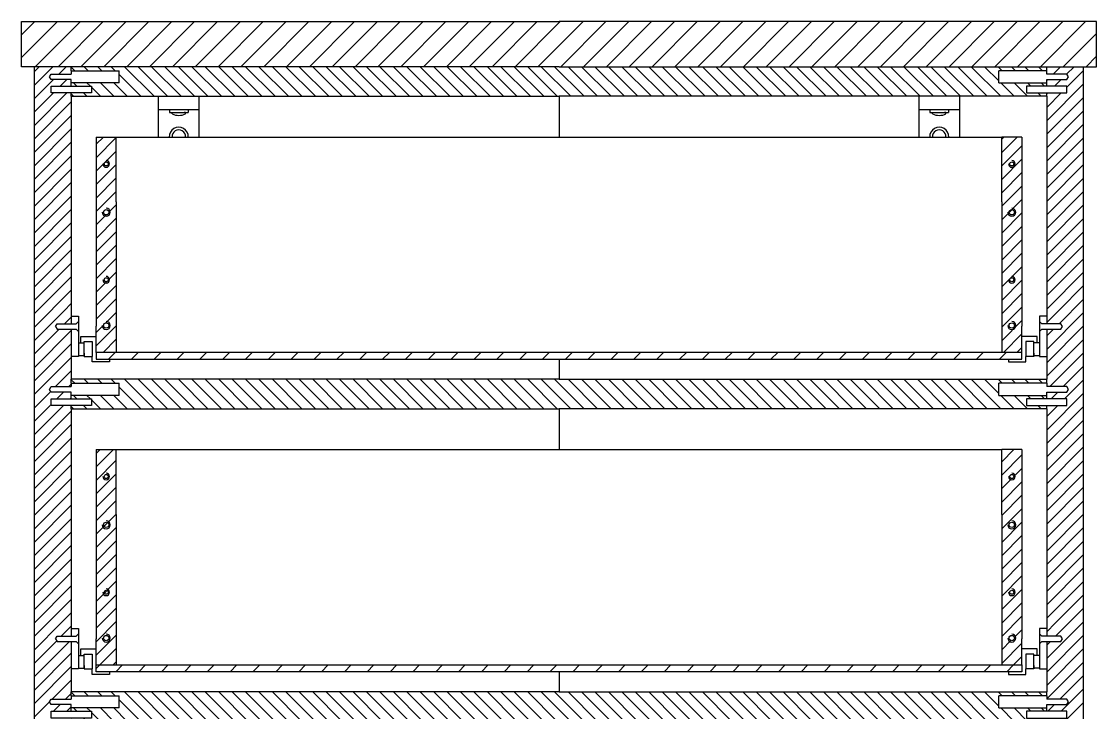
# Model space of a CAD drawing. Header units: millimetres. Extents: x -1233 to 3094, y -223 to 1764.
# Drawn here: x 1487.6 to 1567.6, y 1286.1 to 1337.5 of the extents above; entities that cross this region are included whole.
import ezdxf

# ---------------------------------------------------------------- set-up
doc = ezdxf.new("R2010")
doc.units = ezdxf.units.MM
doc.layers.get('0').update_dxf_attribs({"color": 8})
doc.layers.add('Campiture', color=1, linetype='Continuous')
doc.layers.add('Incastri', color=4, linetype='Continuous')
pattern_1 = [(45, (1054.9177, 1174.1814), (-0.85, 0.85), [])]

# ---------------------------------------------------------------- blocks, each defined once
blk = doc.blocks.new('retino 1')
at = {"color": 175, "linetype": 'Continuous'}
for p, q in [((318.125, 159.668), (317.856, 159.937)), ((319.125, 159.668), (318.825, 159.968)), ((320.125, 159.668), (319.825, 159.968)), ((321.125, 159.668), (320.825, 159.968)), ((323.025, 157.768), (321.415, 159.378)), ((324.025, 157.768), (321.825, 159.968)), ((325.025, 157.768), (322.825, 159.968)), ((326.025, 157.768), (323.825, 159.968)), ((327.025, 157.768), (324.825, 159.968)), ((328.025, 157.768), (325.825, 159.968)), ((329.025, 157.768), (326.825, 159.968)), ((330.025, 157.768), (327.825, 159.968)), ((331.025, 157.768), (328.825, 159.968)), ((332.025, 157.768), (329.825, 159.968)), ((333.025, 157.768), (330.825, 159.968)), ((334.025, 157.768), (331.825, 159.968)), ((335.025, 157.768), (332.825, 159.968)), ((336.025, 157.768), (333.825, 159.968)), ((337.025, 157.768), (334.825, 159.968)), ((338.025, 157.768), (335.825, 159.968)), ((339.025, 157.768), (336.825, 159.968)), ((340.025, 157.768), (337.825, 159.968)), ((341.025, 157.768), (338.825, 159.968)), ((342.025, 157.768), (339.825, 159.968)), ((343.025, 157.768), (340.825, 159.968)), ((344.025, 157.768), (341.825, 159.968)), ((345.025, 157.768), (342.825, 159.968)), ((346.025, 157.768), (343.825, 159.968)), ((347.025, 157.768), (344.825, 159.968)), ((348.025, 157.768), (345.825, 159.968)), ((349.025, 157.768), (346.825, 159.968)), ((350.025, 157.768), (347.825, 159.968)), ((351.025, 157.768), (348.825, 159.968)), ((352.025, 157.768), (349.825, 159.968)), ((353.025, 157.768), (350.825, 159.968)), ((354.025, 157.768), (351.825, 159.968)), ((355.025, 157.768), (352.825, 159.968)), ((356.025, 157.768), (353.825, 159.968)), ((357.025, 157.768), (354.825, 159.968)), ((358.025, 157.768), (355.825, 159.968)), ((359.025, 157.768), (356.825, 159.968)), ((360.025, 157.768), (357.825, 159.968)), ((361.025, 157.768), (358.825, 159.968)), ((362.025, 157.768), (359.825, 159.968)), ((363.025, 157.768), (360.825, 159.968)), ((364.025, 157.768), (361.825, 159.968)), ((365.025, 157.768), (362.825, 159.968)), ((366.025, 157.768), (363.825, 159.968)), ((367.025, 157.768), (364.825, 159.968)), ((368.025, 157.768), (365.825, 159.968)), ((369.025, 157.768), (366.825, 159.968)), ((370.025, 157.768), (367.825, 159.968)), ((371.025, 157.768), (368.825, 159.968)), ((372.025, 157.768), (369.825, 159.968)), ((373.025, 157.768), (370.825, 159.968)), ((374.025, 157.768), (371.825, 159.968)), ((375.025, 157.768), (372.825, 159.968)), ((376.025, 157.768), (373.825, 159.968)), ((377.025, 157.768), (374.825, 159.968)), ((378.025, 157.768), (375.825, 159.968)), ((379.025, 157.768), (376.825, 159.968)), ((380.025, 157.768), (377.825, 159.968)), ((381.025, 157.768), (378.825, 159.968)), ((382.025, 157.768), (379.825, 159.968)), ((383.025, 157.768), (380.825, 159.968)), ((384.025, 157.768), (381.825, 159.968)), ((385.025, 157.768), (382.825, 159.968)), ((386.025, 157.768), (383.825, 159.968)), ((387.025, 157.768), (384.825, 159.968)), ((386.888, 158.905), (385.825, 159.968)), ((387.125, 159.668), (386.825, 159.968)), ((388.125, 159.668), (387.825, 159.968)), ((389.125, 159.668), (388.825, 159.968)), ((390.125, 159.668), (389.825, 159.968)), ((318.275, 158.518), (318.025, 158.768)), ((319.275, 158.518), (319.025, 158.768)), ((320.025, 157.768), (319.356, 158.437)), ((321.025, 157.768), (320.025, 158.768)), ((322.025, 157.768), (321.025, 158.768)), ((388.025, 157.768), (387.025, 158.768)), ((389.025, 157.768), (388.025, 158.768)), ((389.275, 158.518), (389.025, 158.768)), ((390.275, 158.518), (390.025, 158.768)), ((318.025, 157.768), (317.856, 157.937)), ((319.025, 157.768), (318.775, 158.018)), ((390.025, 157.768), (389.775, 158.018))]:
    blk.add_line(p, q, dxfattribs=at)

msp = doc.modelspace()

# ---------------------------------------------------------------- hatches: boundary and pattern name
at = {"layer": 'Campiture'}
h = msp.add_hatch(dxfattribs=at)
h.set_pattern_fill('JIS_WOOD', color=256, scale=1.7)
h.set_pattern_definition([(45, (1054.9177, 1174.1814), (-0.85, 0.85), [])])
h.paths.add_polyline_path([(1487.559, 1337.509), (1487.559, 1334.149), (1527.559, 1334.149), (1567.559, 1334.149), (1567.559, 1337.509), (1527.559, 1337.509)])
h = msp.add_hatch(dxfattribs=at)
h.set_pattern_fill('JIS_WOOD', color=256)
h.set_pattern_definition([(45, (1054.9177, 1174.1814), (-0.5, 0.5), [])])
h.paths.add_polyline_path([(1562.005, 1328.917), (1560.653, 1328.917), (1560.505, 1328.768), (1560.505, 1324.099), (1560.505, 1318.768), (1562.005, 1320.268)])
h.paths.add_polyline_path([(1561.105, 1326.917, -1), (1561.405, 1326.917, -1)], flags=16)
h = msp.add_hatch(dxfattribs=at)
h.set_pattern_fill('JIS_WOOD', color=256, scale=1.7)
h.set_pattern_definition(pattern_1)
h.paths.add_polyline_path([(1562.005, 1312.899), (1561.005, 1312.899), (1560.505, 1312.899), (1494.613, 1312.899), (1494.113, 1312.899), (1493.113, 1312.899), (1493.113, 1312.599), (1493.113, 1312.399), (1562.005, 1312.399)])
h = msp.add_hatch(dxfattribs=at)
h.set_pattern_fill('JIS_WOOD', color=256, scale=1.7)
h.set_pattern_definition(pattern_1)
h.paths.add_polyline_path([(1562.005, 1289.649), (1561.005, 1289.649), (1560.505, 1289.649), (1494.613, 1289.649), (1494.113, 1289.649), (1493.113, 1289.649), (1493.113, 1289.149), (1562.005, 1289.149), (1562.005, 1289.349)])

# ---------------------------------------------------------------- linework, layer by layer
for p, q in [((1487.559, 1337.509), (1527.559, 1337.509)), ((1487.559, 1334.149), (1487.559, 1337.509)), ((1567.559, 1337.509), (1527.559, 1337.509)), ((1567.559, 1334.149), (1567.559, 1337.509)), ((1527.559, 1334.149), (1487.559, 1334.149)), ((1488.519, 1241.149), (1488.519, 1334.149)), ((1491.263, 1333.849), (1491.263, 1334.149)), ((1491.263, 1333.849), (1491.263, 1333.599)), ((1527.559, 1334.149), (1567.559, 1334.149)), ((1563.855, 1333.849), (1563.855, 1334.149)), ((1563.855, 1333.599), (1563.855, 1333.849)), ((1566.599, 1241.149), (1566.599, 1334.149)), ((1491.263, 1332.949), (1491.263, 1333.199)), ((1491.263, 1332.699), (1491.263, 1332.949)), ((1563.855, 1332.949), (1563.855, 1333.199)), ((1563.855, 1332.699), (1563.855, 1332.949)), ((1491.263, 1331.949), (1491.263, 1332.199)), ((1491.263, 1331.949), (1491.263, 1332.199)), ((1563.855, 1331.949), (1563.855, 1332.199)), ((1563.855, 1331.949), (1563.855, 1332.199)), ((1491.263, 1331.949), (1527.559, 1331.949)), ((1491.263, 1331.949), (1491.263, 1315.599)), ((1497.763, 1328.917), (1497.763, 1331.949)), ((1500.763, 1331.949), (1500.763, 1328.917)), ((1500.763, 1331.949), (1500.763, 1330.949)), ((1563.855, 1331.949), (1527.559, 1331.949)), ((1527.559, 1331.949), (1527.559, 1328.917)), ((1554.355, 1328.917), (1554.355, 1331.949)), ((1557.355, 1331.949), (1557.355, 1328.917)), ((1557.355, 1331.949), (1557.355, 1330.949)), ((1563.855, 1331.949), (1563.855, 1315.599)), ((1500.763, 1330.949), (1497.763, 1330.949)), ((1500.763, 1330.949), (1500.763, 1330.749)), ((1500.763, 1330.749), (1500.763, 1330.649)), ((1557.355, 1330.949), (1554.355, 1330.949)), ((1557.355, 1330.949), (1557.355, 1330.749)), ((1557.355, 1330.749), (1557.355, 1330.649)), ((1493.113, 1328.917), (1494.613, 1328.917)), ((1493.113, 1328.917), (1493.113, 1314.849)), ((1494.613, 1324.099), (1494.613, 1328.917)), ((1494.613, 1328.917), (1560.505, 1328.917)), ((1562.005, 1328.917), (1560.505, 1328.917)), ((1560.505, 1324.099), (1560.505, 1328.917)), ((1562.005, 1328.917), (1562.005, 1314.849)), ((1494.613, 1324.099), (1494.613, 1313.299)), ((1560.505, 1324.099), (1560.505, 1313.299)), ((1491.263, 1315.599), (1491.263, 1315.033)), ((1491.263, 1315.599), (1491.813, 1315.599)), ((1491.813, 1315.599), (1491.813, 1312.599)), ((1563.305, 1315.599), (1563.305, 1312.599)), ((1563.855, 1315.599), (1563.305, 1315.599)), ((1563.855, 1315.599), (1563.855, 1315.033)), ((1491.263, 1314.633), (1491.263, 1310.899)), ((1493.113, 1312.899), (1493.113, 1314.849)), ((1562.005, 1312.899), (1562.005, 1314.849)), ((1563.855, 1314.633), (1563.855, 1310.899)), ((1491.963, 1313.598), (1491.963, 1314.086)), ((1491.963, 1314.086), (1493.113, 1314.086)), ((1492.213, 1313.699), (1492.813, 1313.7)), ((1492.213, 1312.849), (1492.213, 1313.699)), ((1492.213, 1312.599), (1492.213, 1313.699)), ((1492.813, 1313.7), (1492.813, 1312.599)), ((1563.155, 1314.086), (1562.005, 1314.086)), ((1562.305, 1313.7), (1562.305, 1312.599)), ((1562.905, 1313.699), (1562.305, 1313.7)), ((1562.905, 1312.849), (1562.905, 1313.699)), ((1562.905, 1312.599), (1562.905, 1313.699)), ((1563.155, 1313.598), (1563.155, 1314.086)), ((1491.813, 1313.599), (1492.213, 1313.597)), ((1492.213, 1312.849), (1492.213, 1312.599)), ((1494.613, 1313.299), (1494.613, 1313.099)), ((1494.613, 1313.099), (1494.613, 1312.899)), ((1560.505, 1313.299), (1560.505, 1313.099)), ((1560.505, 1313.099), (1560.505, 1312.899)), ((1563.305, 1313.599), (1562.905, 1313.597)), ((1562.905, 1312.849), (1562.905, 1312.599)), ((1491.813, 1312.599), (1491.263, 1312.599)), ((1492.213, 1312.649), (1491.813, 1312.649)), ((1492.213, 1312.599), (1492.213, 1312.649)), ((1492.213, 1312.599), (1492.813, 1312.599)), ((1492.813, 1312.199), (1492.813, 1312.599)), ((1494.113, 1312.199), (1492.813, 1312.199)), ((1494.113, 1312.399), (1494.113, 1312.199)), ((1527.559, 1312.399), (1527.559, 1310.899)), ((1561.005, 1312.399), (1561.005, 1312.199)), ((1561.005, 1312.199), (1562.305, 1312.199)), ((1562.305, 1312.199), (1562.305, 1312.599)), ((1562.905, 1312.599), (1562.305, 1312.599)), ((1563.305, 1312.649), (1562.905, 1312.649)), ((1563.305, 1312.599), (1563.855, 1312.599)), ((1527.559, 1310.899), (1491.263, 1310.899)), ((1491.263, 1310.599), (1491.263, 1310.899)), ((1491.263, 1310.599), (1491.263, 1310.349)), ((1527.559, 1310.899), (1563.855, 1310.899)), ((1563.855, 1310.599), (1563.855, 1310.899)), ((1563.855, 1310.599), (1563.855, 1310.349)), ((1491.263, 1309.699), (1491.263, 1309.949)), ((1491.263, 1309.449), (1491.263, 1309.699)), ((1563.855, 1309.699), (1563.855, 1309.949)), ((1563.855, 1309.449), (1563.855, 1309.699)), ((1491.263, 1308.699), (1491.263, 1308.949)), ((1491.263, 1308.699), (1491.263, 1308.949)), ((1563.855, 1308.699), (1563.855, 1308.949)), ((1563.855, 1308.699), (1563.855, 1308.949)), ((1491.263, 1308.699), (1527.559, 1308.699)), ((1491.263, 1308.699), (1491.263, 1292.349)), ((1563.855, 1308.699), (1527.559, 1308.699)), ((1527.559, 1308.699), (1527.559, 1305.667)), ((1563.855, 1308.699), (1563.855, 1292.349)), ((1493.113, 1305.667), (1494.613, 1305.667)), ((1493.113, 1305.667), (1493.113, 1291.599)), ((1494.613, 1300.849), (1494.613, 1305.667)), ((1494.613, 1305.667), (1560.505, 1305.667)), ((1562.005, 1305.667), (1560.505, 1305.667)), ((1560.505, 1300.849), (1560.505, 1305.667)), ((1562.005, 1305.667), (1562.005, 1291.599)), ((1494.613, 1300.849), (1494.613, 1290.049)), ((1560.505, 1300.849), (1560.505, 1290.049)), ((1491.263, 1292.349), (1491.263, 1291.783)), ((1491.263, 1292.349), (1491.813, 1292.349)), ((1491.813, 1292.349), (1491.813, 1289.349)), ((1563.305, 1292.349), (1563.305, 1289.349)), ((1563.855, 1292.349), (1563.305, 1292.349)), ((1563.855, 1292.349), (1563.855, 1291.783)), ((1491.263, 1291.383), (1491.263, 1287.649)), ((1493.113, 1289.649), (1493.113, 1291.599)), ((1562.005, 1289.649), (1562.005, 1291.599)), ((1563.855, 1291.383), (1563.855, 1287.649)), ((1491.963, 1290.348), (1491.963, 1290.836)), ((1491.963, 1290.836), (1493.113, 1290.836)), ((1492.213, 1290.449), (1492.813, 1290.45)), ((1492.213, 1289.599), (1492.213, 1290.449)), ((1492.213, 1289.349), (1492.213, 1290.449)), ((1492.813, 1290.45), (1492.813, 1289.349)), ((1563.155, 1290.836), (1562.005, 1290.836)), ((1562.305, 1290.45), (1562.305, 1289.349)), ((1562.905, 1290.449), (1562.305, 1290.45)), ((1562.905, 1289.599), (1562.905, 1290.449)), ((1562.905, 1289.349), (1562.905, 1290.449)), ((1563.155, 1290.348), (1563.155, 1290.836)), ((1491.813, 1290.349), (1492.213, 1290.347)), ((1494.613, 1290.049), (1494.613, 1289.849)), ((1494.613, 1289.849), (1494.613, 1289.649)), ((1560.505, 1290.049), (1560.505, 1289.849)), ((1560.505, 1289.849), (1560.505, 1289.649)), ((1563.305, 1290.349), (1562.905, 1290.347)), ((1491.813, 1289.349), (1491.263, 1289.349)), ((1491.813, 1289.349), (1491.813, 1289.399)), ((1491.813, 1289.399), (1492.213, 1289.399)), ((1492.213, 1289.599), (1492.213, 1289.349)), ((1492.213, 1289.349), (1492.813, 1289.349)), ((1492.813, 1288.949), (1492.813, 1289.349)), ((1494.113, 1288.949), (1492.813, 1288.949)), ((1494.113, 1289.149), (1494.113, 1288.949)), ((1527.559, 1289.149), (1527.559, 1287.649)), ((1561.005, 1289.149), (1561.005, 1288.949)), ((1561.005, 1288.949), (1562.305, 1288.949)), ((1562.305, 1288.949), (1562.305, 1289.349)), ((1562.905, 1289.349), (1562.305, 1289.349)), ((1562.905, 1289.599), (1562.905, 1289.349)), ((1563.305, 1289.399), (1562.905, 1289.399)), ((1563.305, 1289.349), (1563.855, 1289.349)), ((1527.559, 1287.649), (1491.263, 1287.649)), ((1491.263, 1287.349), (1491.263, 1287.649)), ((1491.263, 1287.349), (1491.263, 1287.099)), ((1527.559, 1287.649), (1563.855, 1287.649)), ((1563.855, 1287.349), (1563.855, 1287.649)), ((1563.855, 1287.349), (1563.855, 1287.099)), ((1491.263, 1286.449), (1491.263, 1286.699)), ((1491.263, 1286.199), (1491.263, 1286.449)), ((1563.855, 1286.449), (1563.855, 1286.699)), ((1563.855, 1286.199), (1563.855, 1286.449))]:
    msp.add_line(p, q)
at = {"color": 175, "linetype": 'Continuous'}
for p, q in [((1488.519, 1333.782), (1488.885, 1334.149)), ((1563.855, 1334.118), (1563.885, 1334.149)), ((1563.855, 1333.118), (1563.935, 1333.199)), ((1563.855, 1332.118), (1563.935, 1332.199)), ((1560.505, 1328.768), (1560.653, 1328.917)), ((1491.085, 1310.349), (1491.263, 1310.526)), ((1491.185, 1309.449), (1491.263, 1309.526)), ((1493.113, 1305.376), (1493.403, 1305.667)), ((1563.855, 1291.118), (1564.112, 1291.376)), ((1490.935, 1286.199), (1491.263, 1286.526))]:
    msp.add_line(p, q, dxfattribs=at)
for points in [[(1560.505, 1312.899), (1494.613, 1312.899), (1494.113, 1312.899), (1493.113, 1312.899), (1493.113, 1312.599), (1493.113, 1312.399), (1562.005, 1312.399), (1562.005, 1312.899), (1561.005, 1312.899)], [(1494.613, 1289.649), (1560.505, 1289.649), (1561.005, 1289.649), (1562.005, 1289.649), (1562.005, 1289.349), (1562.005, 1289.149), (1493.113, 1289.149), (1493.113, 1289.649), (1494.113, 1289.649)]]:
    msp.add_lwpolyline(points, close=True)
at = {"layer": 'Campiture', "linetype": 'Continuous'}
for p, q in [((1488.519, 1332.782), (1489.885, 1334.149)), ((1490.335, 1333.599), (1490.885, 1334.149)), ((1564.335, 1333.599), (1564.885, 1334.149)), ((1565.335, 1333.599), (1565.885, 1334.149)), ((1565.355, 1332.618), (1566.599, 1333.862)), ((1488.519, 1331.782), (1489.935, 1333.199)), ((1490.435, 1332.699), (1490.935, 1333.199)), ((1563.855, 1330.118), (1566.599, 1332.862)), ((1564.435, 1332.699), (1564.935, 1333.199)), ((1488.519, 1330.782), (1489.935, 1332.199)), ((1488.519, 1329.782), (1490.935, 1332.199)), ((1563.855, 1331.118), (1564.935, 1332.199)), ((1488.519, 1328.782), (1491.263, 1331.526)), ((1563.855, 1329.118), (1566.599, 1331.862)), ((1488.519, 1327.782), (1491.263, 1330.526)), ((1563.855, 1328.118), (1566.599, 1330.862)), ((1563.855, 1327.118), (1566.599, 1329.862)), ((1488.519, 1326.782), (1491.263, 1329.526)), ((1493.113, 1328.376), (1493.653, 1328.917)), ((1493.113, 1327.376), (1494.613, 1328.876)), ((1563.855, 1326.118), (1566.599, 1328.862)), ((1488.519, 1325.782), (1491.263, 1328.526)), ((1488.519, 1324.782), (1491.263, 1327.526)), ((1493.853, 1327.117), (1494.613, 1327.876)), ((1563.855, 1325.118), (1566.599, 1327.862)), ((1488.519, 1323.782), (1491.263, 1326.526)), ((1493.113, 1326.376), (1493.742, 1327.005)), ((1493.113, 1325.376), (1494.613, 1326.876)), ((1493.774, 1327.038), (1493.853, 1327.117)), ((1563.855, 1324.118), (1566.599, 1326.862)), ((1493.113, 1324.376), (1494.613, 1325.876)), ((1563.855, 1323.118), (1566.599, 1325.862)), ((1488.519, 1322.782), (1491.263, 1325.526)), ((1493.113, 1323.376), (1494.613, 1324.876)), ((1563.855, 1322.118), (1566.599, 1324.862)), ((1488.519, 1321.782), (1491.263, 1324.526)), ((1488.519, 1320.782), (1491.263, 1323.526)), ((1494.063, 1323.326), (1494.613, 1323.876)), ((1563.855, 1321.118), (1566.599, 1323.862)), ((1488.519, 1319.782), (1491.263, 1322.526)), ((1493.113, 1322.376), (1493.857, 1323.12)), ((1493.113, 1321.376), (1494.613, 1322.876)), ((1563.855, 1320.118), (1566.599, 1322.862)), ((1493.113, 1320.376), (1494.613, 1321.876)), ((1563.855, 1319.118), (1566.599, 1321.862)), ((1488.519, 1318.782), (1491.263, 1321.526)), ((1493.113, 1319.376), (1494.613, 1320.876)), ((1563.855, 1318.118), (1566.599, 1320.862)), ((1488.519, 1317.782), (1491.263, 1320.526)), ((1560.505, 1318.768), (1562.005, 1320.268)), ((1488.519, 1316.782), (1491.263, 1319.526)), ((1493.113, 1318.376), (1494.613, 1319.876)), ((1560.505, 1317.768), (1562.005, 1319.268)), ((1563.855, 1317.118), (1566.599, 1319.862)), ((1488.519, 1315.782), (1491.263, 1318.526)), ((1494.01, 1318.274), (1494.613, 1318.876)), ((1563.855, 1316.118), (1566.599, 1318.862)), ((1493.113, 1317.376), (1493.892, 1318.155)), ((1493.113, 1316.376), (1494.613, 1317.876)), ((1560.505, 1316.768), (1562.005, 1318.268)), ((1564.735, 1315.999), (1566.599, 1317.862)), ((1488.519, 1314.782), (1491.263, 1317.526)), ((1493.113, 1315.376), (1494.613, 1316.876)), ((1560.505, 1315.768), (1562.005, 1317.268)), ((1564.769, 1315.033), (1566.599, 1316.862)), ((1490.735, 1315.999), (1491.263, 1316.526)), ((1560.505, 1314.768), (1562.005, 1316.268)), ((1488.519, 1313.782), (1490.735, 1315.999)), ((1490.769, 1315.033), (1491.263, 1315.526)), ((1493.833, 1315.097), (1494.613, 1315.876)), ((1560.505, 1313.768), (1562.005, 1315.268)), ((1563.855, 1315.118), (1564.735, 1315.999)), ((1563.855, 1313.118), (1566.599, 1315.862)), ((1488.519, 1312.782), (1490.369, 1314.633)), ((1488.519, 1311.782), (1491.263, 1314.526)), ((1493.113, 1314.376), (1493.665, 1314.929)), ((1493.113, 1313.376), (1494.613, 1314.876)), ((1563.855, 1312.118), (1566.599, 1314.862)), ((1563.855, 1314.118), (1564.369, 1314.633)), ((1493.635, 1312.899), (1494.613, 1313.876)), ((1560.635, 1312.899), (1562.005, 1314.268)), ((1563.855, 1311.118), (1566.599, 1313.862)), ((1488.519, 1310.782), (1491.263, 1313.526)), ((1561.635, 1312.899), (1562.005, 1313.268)), ((1564.085, 1310.349), (1566.599, 1312.862)), ((1488.519, 1309.782), (1491.263, 1312.526)), ((1490.085, 1310.349), (1491.263, 1311.526)), ((1565.085, 1310.349), (1566.599, 1311.862)), ((1565.185, 1309.449), (1566.599, 1310.862)), ((1488.519, 1308.782), (1489.734, 1309.998)), ((1490.185, 1309.449), (1490.685, 1309.949)), ((1563.855, 1307.118), (1566.599, 1309.862)), ((1564.185, 1309.449), (1564.685, 1309.949)), ((1488.519, 1307.782), (1489.763, 1309.026)), ((1488.519, 1306.782), (1490.685, 1308.949)), ((1563.855, 1308.118), (1564.685, 1308.949)), ((1563.855, 1306.118), (1566.599, 1308.862)), ((1488.519, 1305.782), (1491.263, 1308.526)), ((1488.519, 1304.782), (1491.263, 1307.526)), ((1563.855, 1305.118), (1566.599, 1307.862)), ((1488.519, 1303.782), (1491.263, 1306.526)), ((1563.855, 1304.118), (1566.599, 1306.862)), ((1493.113, 1304.376), (1494.403, 1305.667)), ((1560.505, 1304.768), (1561.403, 1305.667)), ((1563.855, 1303.118), (1566.599, 1305.862)), ((1488.519, 1302.782), (1491.263, 1305.526)), ((1493.113, 1303.376), (1494.613, 1304.876)), ((1560.505, 1303.768), (1562.005, 1305.268)), ((1563.855, 1302.118), (1566.599, 1304.862)), ((1488.519, 1301.782), (1491.263, 1304.526)), ((1561.449, 1303.713), (1562.005, 1304.268)), ((1488.519, 1300.782), (1491.263, 1303.526)), ((1493.113, 1302.376), (1494.613, 1303.876)), ((1560.505, 1302.768), (1561.209, 1303.472)), ((1560.505, 1301.768), (1562.005, 1303.268)), ((1563.855, 1301.118), (1566.599, 1303.862)), ((1488.519, 1299.782), (1491.263, 1302.526)), ((1493.113, 1301.376), (1494.613, 1302.876)), ((1563.855, 1300.118), (1566.599, 1302.862)), ((1493.113, 1300.376), (1494.613, 1301.876)), ((1560.505, 1300.768), (1562.005, 1302.268)), ((1563.855, 1299.118), (1566.599, 1301.862)), ((1488.519, 1298.782), (1491.263, 1301.526)), ((1493.113, 1299.376), (1494.613, 1300.876)), ((1560.505, 1299.768), (1562.005, 1301.268)), ((1563.855, 1298.118), (1566.599, 1300.862)), ((1488.519, 1297.782), (1491.263, 1300.526)), ((1560.505, 1298.768), (1562.005, 1300.268)), ((1488.519, 1296.782), (1491.263, 1299.526)), ((1493.113, 1298.376), (1494.613, 1299.876)), ((1560.505, 1297.768), (1562.005, 1299.268)), ((1563.855, 1297.118), (1566.599, 1299.862)), ((1488.519, 1295.782), (1491.263, 1298.526)), ((1493.113, 1297.376), (1494.613, 1298.876)), ((1563.855, 1296.118), (1566.599, 1298.862)), ((1493.113, 1296.376), (1494.613, 1297.876)), ((1560.505, 1296.768), (1562.005, 1298.268)), ((1563.855, 1295.118), (1566.599, 1297.862)), ((1488.519, 1294.782), (1491.263, 1297.526)), ((1493.113, 1295.376), (1494.613, 1296.876)), ((1560.505, 1295.768), (1562.005, 1297.268)), ((1563.855, 1294.118), (1566.599, 1296.862)), ((1488.519, 1293.782), (1491.263, 1296.526)), ((1560.505, 1294.768), (1562.005, 1296.268)), ((1488.519, 1292.782), (1491.263, 1295.526)), ((1493.113, 1294.376), (1494.613, 1295.876)), ((1560.505, 1293.768), (1562.005, 1295.268)), ((1563.855, 1293.118), (1566.599, 1295.862)), ((1488.519, 1291.782), (1491.263, 1294.526)), ((1493.113, 1293.376), (1494.613, 1294.876)), ((1564.485, 1292.749), (1566.599, 1294.862)), ((1493.113, 1292.376), (1494.613, 1293.876)), ((1560.505, 1292.768), (1562.005, 1294.268)), ((1564.519, 1291.783), (1566.599, 1293.862)), ((1490.485, 1292.749), (1491.263, 1293.526)), ((1493.113, 1291.376), (1494.613, 1292.876)), ((1560.505, 1291.768), (1562.005, 1293.268)), ((1563.855, 1290.118), (1566.599, 1292.862)), ((1488.519, 1290.782), (1490.485, 1292.749)), ((1490.519, 1291.783), (1491.263, 1292.526)), ((1561.446, 1291.709), (1562.005, 1292.268)), ((1563.855, 1292.118), (1564.485, 1292.749)), ((1488.519, 1289.782), (1490.179, 1291.442)), ((1488.519, 1288.782), (1491.119, 1291.383)), ((1493.113, 1290.376), (1494.613, 1291.876)), ((1560.505, 1290.768), (1561.195, 1291.458)), ((1560.505, 1289.768), (1562.005, 1291.268)), ((1563.855, 1289.118), (1566.599, 1291.862)), ((1488.519, 1287.782), (1491.263, 1290.526)), ((1493.385, 1289.649), (1494.613, 1290.876)), ((1563.855, 1288.118), (1566.599, 1290.862)), ((1494.385, 1289.649), (1494.613, 1289.876)), ((1561.385, 1289.649), (1562.005, 1290.268)), ((1563.855, 1287.118), (1566.599, 1289.862)), ((1488.519, 1286.782), (1491.263, 1289.526)), ((1564.835, 1287.099), (1566.599, 1288.862)), ((1489.835, 1287.099), (1491.263, 1288.526)), ((1490.835, 1287.099), (1491.263, 1287.526)), ((1564.935, 1286.199), (1566.599, 1287.862)), ((1488.519, 1285.782), (1489.664, 1286.927)), ((1489.935, 1286.199), (1490.435, 1286.699)), ((1563.855, 1284.118), (1566.599, 1286.862)), ((1563.935, 1286.199), (1564.435, 1286.699))]:
    msp.add_line(p, q, dxfattribs=at)
at = {"layer": 'Incastri'}
for p, q in [((1491.263, 1333.849), (1493.821, 1333.849)), ((1493.821, 1333.849), (1494.603, 1333.849)), ((1494.603, 1333.849), (1494.822, 1333.849)), ((1494.822, 1332.949), (1494.822, 1333.849)), ((1560.514, 1333.849), (1560.295, 1333.849)), ((1560.295, 1332.949), (1560.295, 1333.849)), ((1561.297, 1333.849), (1560.514, 1333.849)), ((1563.855, 1333.849), (1561.297, 1333.849)), ((1489.647, 1333.399), (1489.763, 1333.599)), ((1489.763, 1333.199), (1489.647, 1333.399)), ((1489.763, 1333.599), (1491.263, 1333.599)), ((1491.263, 1333.199), (1489.763, 1333.199)), ((1494.822, 1332.949), (1491.263, 1332.949)), ((1560.295, 1332.949), (1563.855, 1332.949)), ((1565.355, 1333.599), (1563.855, 1333.599)), ((1563.855, 1333.199), (1565.355, 1333.199)), ((1565.47, 1333.399), (1565.355, 1333.599)), ((1565.355, 1333.199), (1565.47, 1333.399)), ((1498.563, 1330.949), (1498.563, 1330.749)), ((1498.563, 1330.749), (1499.963, 1330.749)), ((1498.763, 1330.649), (1498.763, 1330.749)), ((1498.763, 1330.749), (1498.863, 1330.749)), ((1499.763, 1330.749), (1499.663, 1330.749)), ((1499.763, 1330.649), (1499.763, 1330.749)), ((1499.963, 1330.949), (1499.963, 1330.749)), ((1555.155, 1330.949), (1555.155, 1330.749)), ((1555.155, 1330.749), (1556.555, 1330.749)), ((1555.355, 1330.649), (1555.355, 1330.749)), ((1556.355, 1330.749), (1556.255, 1330.749)), ((1556.355, 1330.649), (1556.355, 1330.749)), ((1556.555, 1330.949), (1556.555, 1330.749)), ((1491.263, 1310.599), (1493.821, 1310.599)), ((1493.821, 1310.599), (1494.603, 1310.599)), ((1494.603, 1310.599), (1494.822, 1310.599)), ((1494.822, 1309.699), (1494.822, 1310.599)), ((1560.514, 1310.599), (1560.295, 1310.599)), ((1560.295, 1309.699), (1560.295, 1310.599)), ((1561.297, 1310.599), (1560.514, 1310.599)), ((1563.855, 1310.599), (1561.297, 1310.599)), ((1489.647, 1310.149), (1489.763, 1310.349)), ((1489.763, 1309.949), (1489.647, 1310.149)), ((1489.763, 1310.349), (1491.263, 1310.349)), ((1491.263, 1309.949), (1489.763, 1309.949)), ((1494.822, 1309.699), (1491.263, 1309.699)), ((1560.295, 1309.699), (1563.855, 1309.699)), ((1565.355, 1310.349), (1563.855, 1310.349)), ((1563.855, 1309.949), (1565.355, 1309.949)), ((1565.47, 1310.149), (1565.355, 1310.349)), ((1565.355, 1309.949), (1565.47, 1310.149)), ((1491.263, 1287.349), (1493.821, 1287.349)), ((1493.821, 1287.349), (1494.603, 1287.349)), ((1494.603, 1287.349), (1494.822, 1287.349)), ((1494.822, 1286.449), (1494.822, 1287.349)), ((1560.514, 1287.349), (1560.295, 1287.349)), ((1560.295, 1286.449), (1560.295, 1287.349)), ((1561.297, 1287.349), (1560.514, 1287.349)), ((1563.855, 1287.349), (1561.297, 1287.349)), ((1489.647, 1286.899), (1489.763, 1287.099)), ((1489.763, 1286.699), (1489.647, 1286.899)), ((1489.763, 1287.099), (1491.263, 1287.099)), ((1491.263, 1286.699), (1489.763, 1286.699)), ((1494.822, 1286.449), (1491.263, 1286.449)), ((1560.295, 1286.449), (1563.855, 1286.449)), ((1565.355, 1287.099), (1563.855, 1287.099)), ((1563.855, 1286.699), (1565.355, 1286.699)), ((1565.47, 1286.899), (1565.355, 1287.099)), ((1565.355, 1286.699), (1565.47, 1286.899))]:
    msp.add_line(p, q, dxfattribs=at)
for points in [[(1492.663, 1332.199), (1490.763, 1332.199), (1489.863, 1332.199), (1489.763, 1332.199), (1489.763, 1332.299), (1489.763, 1332.599), (1489.763, 1332.699), (1489.863, 1332.699), (1492.663, 1332.699), (1492.763, 1332.699), (1492.763, 1332.599), (1492.763, 1332.299), (1492.763, 1332.199)], [(1562.455, 1332.199), (1564.355, 1332.199), (1565.255, 1332.199), (1565.355, 1332.199), (1565.355, 1332.299), (1565.355, 1332.599), (1565.355, 1332.699), (1565.255, 1332.699), (1562.455, 1332.699), (1562.355, 1332.699), (1562.355, 1332.599), (1562.355, 1332.299), (1562.355, 1332.199)], [(1492.663, 1308.949), (1490.763, 1308.949), (1489.863, 1308.949), (1489.763, 1308.949), (1489.763, 1309.049), (1489.763, 1309.349), (1489.763, 1309.449), (1489.863, 1309.449), (1492.663, 1309.449), (1492.763, 1309.449), (1492.763, 1309.349), (1492.763, 1309.049), (1492.763, 1308.949)], [(1562.455, 1308.949), (1564.355, 1308.949), (1565.255, 1308.949), (1565.355, 1308.949), (1565.355, 1309.049), (1565.355, 1309.349), (1565.355, 1309.449), (1565.255, 1309.449), (1562.455, 1309.449), (1562.355, 1309.449), (1562.355, 1309.349), (1562.355, 1309.049), (1562.355, 1308.949)], [(1492.663, 1285.699), (1490.763, 1285.699), (1489.863, 1285.699), (1489.763, 1285.699), (1489.763, 1285.799), (1489.763, 1286.099), (1489.763, 1286.199), (1489.863, 1286.199), (1492.663, 1286.199), (1492.763, 1286.199), (1492.763, 1286.099), (1492.763, 1285.799), (1492.763, 1285.699)], [(1562.455, 1285.699), (1564.355, 1285.699), (1565.255, 1285.699), (1565.355, 1285.699), (1565.355, 1285.799), (1565.355, 1286.099), (1565.355, 1286.199), (1565.255, 1286.199), (1562.455, 1286.199), (1562.355, 1286.199), (1562.355, 1286.099), (1562.355, 1285.799), (1562.355, 1285.699)]]:
    msp.add_lwpolyline(points, close=True, dxfattribs=at)
for points in [[(1490.097, 1314.833), (1490.213, 1315.033), (1490.713, 1315.033), (1491.013, 1315.033), (1491.413, 1315.033), (1491.623, 1315.033), (1491.813, 1315.206)], [(1564.905, 1315.033), (1564.405, 1315.033), (1564.105, 1315.033), (1563.705, 1315.033), (1563.495, 1315.033), (1563.305, 1315.206)], [(1490.097, 1314.833), (1490.213, 1314.633), (1490.713, 1314.633), (1491.013, 1314.633), (1491.623, 1314.633), (1491.813, 1314.46)], [(1563.305, 1314.46), (1563.495, 1314.633), (1564.105, 1314.633), (1564.405, 1314.633), (1564.905, 1314.633), (1565.02, 1314.833), (1564.905, 1315.033)], [(1490.097, 1291.583), (1490.213, 1291.783), (1490.713, 1291.783), (1491.013, 1291.783), (1491.413, 1291.783), (1491.623, 1291.783), (1491.813, 1291.956)], [(1490.097, 1291.583), (1490.213, 1291.383), (1490.713, 1291.383), (1491.013, 1291.383), (1491.623, 1291.383), (1491.813, 1291.21)], [(1564.905, 1291.783), (1564.405, 1291.783), (1564.105, 1291.783), (1563.705, 1291.783), (1563.495, 1291.783), (1563.305, 1291.956)], [(1563.305, 1291.21), (1563.495, 1291.383), (1564.105, 1291.383), (1564.405, 1291.383), (1564.905, 1291.383), (1565.02, 1291.583), (1564.905, 1291.783)]]:
    msp.add_lwpolyline(points, dxfattribs=at)
for centre, radius in [((1493.863, 1326.917), 0.15), ((1493.863, 1326.917), 0.15), ((1561.255, 1326.917), 0.15), ((1561.255, 1326.917), 0.15), ((1493.863, 1323.32), 0.2), ((1493.863, 1323.32), 0.2), ((1561.255, 1323.32), 0.2), ((1561.255, 1323.32), 0.2), ((1493.863, 1318.303), 0.15), ((1493.863, 1318.303), 0.15), ((1561.255, 1318.303), 0.15), ((1561.255, 1318.303), 0.15), ((1493.863, 1314.899), 0.2), ((1493.863, 1314.899), 0.2), ((1493.863, 1314.899), 0.2), ((1561.255, 1314.899), 0.2), ((1561.255, 1314.899), 0.2), ((1561.255, 1314.899), 0.2), ((1493.863, 1303.667), 0.15), ((1493.863, 1303.667), 0.15), ((1561.255, 1303.667), 0.15), ((1561.255, 1303.667), 0.15), ((1493.863, 1300.07), 0.2), ((1493.863, 1300.07), 0.2), ((1561.255, 1300.07), 0.2), ((1561.255, 1300.07), 0.2), ((1493.863, 1295.053), 0.15), ((1493.863, 1295.053), 0.15), ((1561.255, 1295.053), 0.15), ((1561.255, 1295.053), 0.15), ((1493.863, 1291.649), 0.2), ((1493.863, 1291.649), 0.2), ((1493.863, 1291.649), 0.2), ((1561.255, 1291.649), 0.2), ((1561.255, 1291.649), 0.2), ((1561.255, 1291.649), 0.2)]:
    msp.add_circle(centre, radius, dxfattribs=at)
for centre, radius, start, end in [((1499.263, 1331.577), 1.054, 241.68685, 298.31315), ((1555.855, 1331.577), 1.054, 241.68685, 298.31315), ((1499.263, 1328.949), 0.707, 357.40208, 182.59792), ((1555.855, 1328.949), 0.707, 357.40208, 182.59792), ((1499.263, 1328.949), 0.5, 356.32473, 183.67527), ((1555.855, 1328.949), 0.5, 356.32473, 183.67527), ((1493.863, 1326.917), 0.25, 180, 0), ((1493.863, 1326.917), 0.25, 0, 90), ((1561.255, 1326.917), 0.25, 180, 0), ((1561.255, 1326.917), 0.25, 0, 90), ((1493.863, 1323.32), 0.3, 180, 90), ((1561.255, 1323.32), 0.3, 180, 90), ((1493.863, 1318.303), 0.25, 0, 90), ((1561.255, 1318.303), 0.25, 0, 90), ((1493.863, 1318.303), 0.25, 180, 0), ((1561.255, 1318.303), 0.25, 180, 0), ((1493.863, 1314.899), 0.3, 180, 90), ((1561.255, 1314.899), 0.3, 180, 90), ((1493.863, 1303.667), 0.25, 180, 0), ((1493.863, 1303.667), 0.25, 0, 90), ((1561.255, 1303.667), 0.25, 180, 0), ((1561.255, 1303.667), 0.25, 0, 90), ((1493.863, 1300.07), 0.3, 180, 90), ((1561.255, 1300.07), 0.3, 180, 90), ((1493.863, 1295.053), 0.25, 0, 90), ((1561.255, 1295.053), 0.25, 0, 90), ((1493.863, 1295.053), 0.25, 180, 0), ((1561.255, 1295.053), 0.25, 180, 0), ((1493.863, 1291.649), 0.3, 180, 90), ((1561.255, 1291.649), 0.3, 180, 90)]:
    msp.add_arc(centre, radius, start, end, dxfattribs=at)

# ---------------------------------------------------------------- block references
at = {"layer": 'Campiture'}
for p in [(1173.407, 1174.181), (1173.407, 1150.931), (1173.407, 1127.681)]:
    msp.add_blockref('retino 1', p, dxfattribs=at)

doc.saveas('drawing.dxf')
